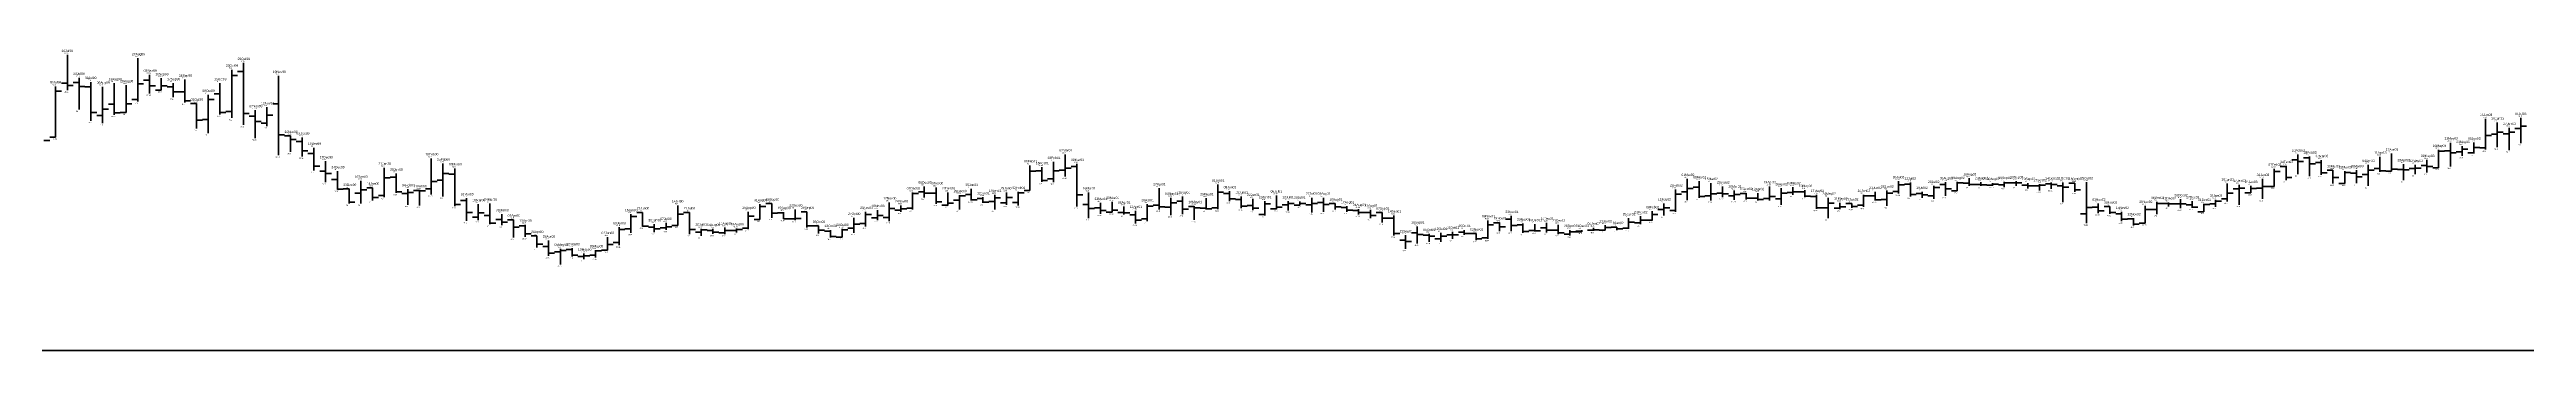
# Model space of a CAD drawing. Header units: inches. Extents: x 0 to 30000, y -20 to 2443.
# Drawn here: x 20239.5 to 20450.5, y 0 to 25.6 of the extents above; entities that cross this region are included whole.
import ezdxf

# ---------------------------------------------------------------- set-up
doc = ezdxf.new("R2010")
doc.units = ezdxf.units.IN
doc.header["$MEASUREMENT"] = 0
for name, color, linetype in [('axis', 7, 'Continuous'), ('DATE', 7, 'Continuous'), ('Graph', 7, 'Continuous'), ('Rate', 7, 'Continuous')]:
    doc.layers.add(name, color=color, linetype=linetype)
doc.styles.get("Standard").update_dxf_attribs({"font": 'arial.ttf'})

msp = doc.modelspace()

# ---------------------------------------------------------------- linework, layer by layer
at = {"layer": 'axis', "color": 7, "lineweight": 35}
msp.add_line((0, 0), (30000, 0), dxfattribs=at)
at = {"layer": 'Graph', "color": 1, "lineweight": 35}
for p, q in [((20241, 25.15), (20241, 22.152)), ((20248, 23.465), (20248, 21.865)), ((20256, 23.75), (20255.5, 23.75)), ((20256, 24.47), (20256, 19.2)), ((20259, 23.367), (20259, 16.61)), ((20241, 22.75), (20240.5, 22.75)), ((20241, 22.555), (20241.5, 22.555)), ((20242, 22.8), (20241.5, 22.8)), ((20242, 23.2), (20242, 20.5)), ((20242, 22.468), (20242.5, 22.468)), ((20243, 22.438), (20242.5, 22.438)), ((20243, 22.85), (20243, 19.555)), ((20245, 22.75), (20245, 20.062)), ((20248, 23), (20247.5, 23)), ((20248, 22.515), (20248.5, 22.515)), ((20250, 22.45), (20249.5, 22.45)), ((20250, 22.75), (20250, 21.55)), ((20250, 22.023), (20250.5, 22.023)), ((20251, 22.025), (20250.5, 22.025)), ((20251, 23.05), (20251, 21.1)), ((20251, 21.24), (20251.5, 21.24)), ((20254, 21.84), (20253.5, 21.84)), ((20254, 22.75), (20254, 20.07)), ((20243, 20.262), (20243.5, 20.262)), ((20245, 20.95), (20244.5, 20.95)), ((20245, 20.225), (20245.5, 20.225)), ((20252, 21.008), (20251.5, 21.008)), ((20252, 21.008), (20252, 18.9)), ((20252, 19.595), (20252.5, 19.595)), ((20254, 20.25), (20254.5, 20.25)), ((20256, 20.177), (20256.5, 20.177)), ((20257, 19.95), (20256.5, 19.95)), ((20257, 20.448), (20257, 18.062)), ((20257, 19.495), (20257.5, 19.495)), ((20259, 20.988), (20258.5, 20.988)), ((20239, 17.86), (20239.5, 17.86)), ((20259, 18.36), (20259.5, 18.36)), ((20260, 18.258), (20259.5, 18.258)), ((20260, 18.258), (20260, 16.9)), ((20260, 17.955), (20260.5, 17.955)), ((20261, 17.795), (20260.5, 17.795)), ((20261, 18.125), (20261, 16.505)), ((20261, 16.992), (20261.5, 16.992)), ((20262, 17.25), (20262, 15.325)), ((20444, 17.003), (20443.5, 17.003)), ((20444, 17.685), (20444, 15.65)), ((20262, 16.75), (20261.5, 16.75)), ((20262, 15.688), (20262.5, 15.688)), ((20263, 15.25), (20262.5, 15.25)), ((20263, 16.1), (20263, 14.325)), ((20263, 15.062), (20263.5, 15.062)), ((20264, 15.25), (20264, 13.69)), ((20269, 15.05), (20269, 13.412)), ((20274, 15), (20273.5, 15)), ((20274, 15.498), (20274, 12.287)), ((20324, 15.29), (20323.5, 15.29)), ((20324, 15.595), (20324, 14.35)), ((20327, 15.65), (20326.5, 15.65)), ((20327, 15.87), (20327, 12.255)), ((20430, 15.645), (20429.5, 15.645)), ((20430, 15.7), (20430, 14.5)), ((20431, 16.235), (20430.5, 16.235)), ((20431, 16.675), (20431, 15)), ((20431, 16.08), (20431.5, 16.08)), ((20432, 16.395), (20431.5, 16.395)), ((20432, 16.5), (20432, 14.82)), ((20432, 15.87), (20432.5, 15.87)), ((20433, 16), (20432.5, 16)), ((20433, 16.2), (20433, 14.95)), ((20433, 15.115), (20433.5, 15.115)), ((20434, 15.335), (20433.5, 15.335)), ((20434, 15.335), (20434, 14.207)), ((20436, 15.1), (20435.5, 15.1)), ((20436, 15.345), (20436, 14.25)), ((20436, 14.777), (20436.5, 14.777)), ((20438, 15.5), (20437.5, 15.5)), ((20438, 16.488), (20438, 15.2)), ((20438, 15.277), (20438.5, 15.277)), ((20440, 15.4), (20439.5, 15.4)), ((20440, 15.85), (20440, 14.5)), ((20440, 15.365), (20440.5, 15.365)), ((20442, 15.75), (20441.5, 15.75)), ((20442, 16.212), (20442, 15.15)), ((20442, 15.658), (20442.5, 15.658)), ((20444, 16.812), (20444.5, 16.812)), ((20264, 14.55), (20263.5, 14.55)), ((20264, 13.727), (20264.5, 13.727)), ((20265, 13.75), (20264.5, 13.75)), ((20265, 13.75), (20265, 12.5)), ((20267, 13.85), (20266.5, 13.85)), ((20267, 13.85), (20267, 12.75)), ((20267, 13.015), (20267.5, 13.015)), ((20269, 14.75), (20268.5, 14.75)), ((20269, 13.505), (20269.5, 13.505)), ((20271, 13.6), (20270.5, 13.6)), ((20271, 13.623), (20271, 12.35)), ((20271, 13.588), (20271.5, 13.588)), ((20275, 12.75), (20274.5, 12.75)), ((20275, 12.95), (20275, 11.025)), ((20314, 13.5), (20313.5, 13.5)), ((20314, 13.95), (20314, 13.005)), ((20314, 13.383), (20314.5, 13.383)), ((20315, 13.4), (20314.5, 13.4)), ((20315, 13.875), (20315, 12.488)), ((20318, 13.275), (20317.5, 13.275)), ((20318, 13.75), (20318, 12.758)), ((20318, 12.818), (20318.5, 12.818)), ((20319, 12.945), (20318.5, 12.945)), ((20319, 13.035), (20319, 12.55)), ((20324, 14.477), (20324.5, 14.477)), ((20327, 13.248), (20327.5, 13.248)), ((20328, 13.45), (20328, 11.268)), ((20334, 13.8), (20334, 12.002)), ((20336, 12.7), (20335.5, 12.7)), ((20336, 13.1), (20336, 11.6)), ((20338, 12.95), (20338, 12)), ((20340, 13.35), (20339.5, 13.35)), ((20340, 13.55), (20340, 12.7)), ((20340, 12.908), (20340.5, 12.908)), ((20341, 12.85), (20340.5, 12.85)), ((20341, 13.1), (20341, 12.102)), ((20342, 12.9), (20342, 11.95)), ((20348, 13), (20348, 11.8)), ((20380, 13.902), (20379.5, 13.902)), ((20380, 14.4), (20380, 13)), ((20380, 13.1), (20380.5, 13.1)), ((20382, 13.4), (20381.5, 13.4)), ((20382, 13.95), (20382, 13.055)), ((20382, 13.342), (20382.5, 13.342)), ((20384, 13.35), (20383.5, 13.35)), ((20384, 13.4), (20384, 12.855)), ((20384, 12.955), (20384.5, 12.955)), ((20385, 12.97), (20384.5, 12.97)), ((20385, 13.39), (20385, 12.75)), ((20385, 12.86), (20385.5, 12.86)), ((20389, 13.502), (20388.5, 13.502)), ((20389, 13.65), (20389, 13.05)), ((20389, 13.145), (20389.5, 13.145)), ((20390, 13.102), (20389.5, 13.102)), ((20390, 13.242), (20390, 12.055)), ((20395, 13.15), (20394.5, 13.15)), ((20395, 13.5), (20395, 12.762)), ((20395, 12.822), (20395.5, 12.822)), ((20398, 14.155), (20397.5, 14.155)), ((20398, 14.287), (20398, 13.1)), ((20398, 13.273), (20398.5, 13.273)), ((20399, 13.35), (20398.5, 13.35)), ((20399, 13.5), (20399, 13)), ((20399, 13.242), (20399.5, 13.242)), ((20401, 14.125), (20400.5, 14.125)), ((20401, 14.32), (20401, 13.15)), ((20401, 13.748), (20401.5, 13.748)), ((20403, 14.25), (20402.5, 14.25)), ((20403, 14.65), (20403, 14)), ((20403, 14.135), (20403.5, 14.135)), ((20404, 14.125), (20403.5, 14.125)), ((20404, 14.325), (20404, 14)), ((20404, 14.11), (20404.5, 14.11)), ((20408, 14.068), (20407.5, 14.068)), ((20408, 14.25), (20408, 13.775)), ((20408, 13.998), (20408.5, 13.998)), ((20410, 14.17), (20409.5, 14.17)), ((20410, 14.295), (20410, 13.752)), ((20410, 14.12), (20410.5, 14.12)), ((20411, 14), (20410.5, 14)), ((20411, 14.3), (20411, 12.625)), ((20411, 13.902), (20411.5, 13.902)), ((20412, 14.245), (20411.5, 14.245)), ((20412, 14.245), (20412, 13.512)), ((20412, 13.68), (20412.5, 13.68)), ((20422, 12.697), (20422, 12.15)), ((20430, 14.732), (20430.5, 14.732)), ((20434, 14.732), (20434.5, 14.732)), ((20265, 12.633), (20265.5, 12.633)), ((20274, 12.418), (20274.5, 12.418)), ((20275, 11.748), (20275.5, 11.748)), ((20277, 11.5), (20276.5, 11.5)), ((20277, 12.5), (20277, 10.75)), ((20277, 10.822), (20277.5, 10.822)), ((20278, 11.15), (20277.5, 11.15)), ((20278, 11.6), (20278, 10.65)), ((20278, 10.905), (20278.5, 10.905)), ((20279, 11.125), (20278.5, 11.125)), ((20279, 11.125), (20279, 9.625)), ((20280, 10.6), (20279.5, 10.6)), ((20280, 10.7), (20280, 9.662)), ((20290, 11.735), (20289.5, 11.735)), ((20290, 11.75), (20290, 10.55)), ((20290, 10.585), (20290.5, 10.585)), ((20291, 10.742), (20291, 10.075)), ((20294, 11.75), (20293.5, 11.75)), ((20294, 11.75), (20294, 9.902)), ((20301, 12.5), (20300.5, 12.5)), ((20301, 12.5), (20301, 11.3)), ((20301, 11.695), (20301.5, 11.695)), ((20302, 11.7), (20301.5, 11.7)), ((20302, 11.775), (20302, 11.19)), ((20302, 11.207), (20302.5, 11.207)), ((20304, 11.8), (20303.5, 11.8)), ((20304, 11.8), (20304, 10.455)), ((20304, 10.607), (20304.5, 10.607)), ((20305, 10.6), (20304.5, 10.6)), ((20305, 10.6), (20305, 9.95)), ((20315, 12.652), (20315.5, 12.652)), ((20319, 12.613), (20319.5, 12.613)), ((20328, 12.428), (20327.5, 12.428)), ((20328, 12.075), (20328.5, 12.075)), ((20329, 12.15), (20328.5, 12.15)), ((20329, 12.55), (20329, 11.633)), ((20329, 11.908), (20329.5, 11.908)), ((20331, 11.75), (20330.5, 11.75)), ((20331, 12.245), (20331, 11.578)), ((20331, 11.715), (20331.5, 11.715)), ((20332, 11.55), (20331.5, 11.55)), ((20332, 11.887), (20332, 10.805)), ((20332, 11.102), (20332.5, 11.102)), ((20334, 12.373), (20333.5, 12.373)), ((20334, 12.235), (20334.5, 12.235)), ((20336, 12.023), (20336.5, 12.023)), ((20337, 12.25), (20336.5, 12.25)), ((20337, 12.285), (20337, 11.107)), ((20337, 12.152), (20337.5, 12.152)), ((20338, 12.1), (20337.5, 12.1)), ((20338, 12.065), (20338.5, 12.065)), ((20341, 12.27), (20341.5, 12.27)), ((20342, 12.345), (20341.5, 12.345)), ((20342, 12.107), (20342.5, 12.107)), ((20348, 12.6), (20347.5, 12.6)), ((20348, 12.412), (20348.5, 12.412)), ((20349, 12.5), (20348.5, 12.5)), ((20349, 12.5), (20349, 12.01)), ((20349, 12.22), (20349.5, 12.22)), ((20350, 12.175), (20349.5, 12.175)), ((20350, 12.275), (20350, 11.8)), ((20350, 11.93), (20350.5, 11.93)), ((20351, 11.9), (20350.5, 11.9)), ((20351, 12.035), (20351, 11.56)), ((20351, 11.745), (20351.5, 11.745)), ((20352, 11.75), (20351.5, 11.75)), ((20352, 11.975), (20352, 11.25)), ((20352, 11.488), (20352.5, 11.488)), ((20353, 11.735), (20352.5, 11.735)), ((20353, 11.735), (20353, 10.902)), ((20353, 11.258), (20353.5, 11.258)), ((20354, 11.25), (20353.5, 11.25)), ((20354, 11.49), (20354, 9.78)), ((20363, 10.85), (20362.5, 10.85)), ((20363, 10.9), (20363, 10.15)), ((20364, 11.16), (20363.5, 11.16)), ((20364, 11.45), (20364, 10.15)), ((20364, 10.625), (20364.5, 10.625)), ((20365, 10.7), (20364.5, 10.7)), ((20365, 10.8), (20365, 10)), ((20366, 10.75), (20366, 10.115)), ((20367, 10.867), (20367, 10.05)), ((20368, 10.7), (20368, 9.9)), ((20390, 12.14), (20390.5, 12.14)), ((20393, 12.498), (20392.5, 12.498)), ((20393, 12.5), (20393, 12.14)), ((20393, 12.248), (20393.5, 12.248)), ((20414, 12.2), (20413.5, 12.2)), ((20414, 12.5), (20414, 11.68)), ((20414, 11.89), (20414.5, 11.89)), ((20415, 12.25), (20414.5, 12.25)), ((20415, 12.25), (20415, 11.627)), ((20415, 11.755), (20415.5, 11.755)), ((20416, 11.627), (20415.5, 11.627)), ((20416, 11.8), (20416, 11.005)), ((20416, 11.175), (20416.5, 11.175)), ((20417, 11.195), (20416.5, 11.195)), ((20417, 11.25), (20417, 10.625)), ((20417, 10.752), (20417.5, 10.752)), ((20420, 12.505), (20419.5, 12.505)), ((20420, 12.6), (20420, 12.25)), ((20420, 12.482), (20420.5, 12.482)), ((20422, 12.4), (20421.5, 12.4)), ((20422, 12.182), (20422.5, 12.182)), ((20279, 10.498), (20279.5, 10.498)), ((20280, 9.915), (20280.5, 9.915)), ((20281, 9.752), (20280.5, 9.752)), ((20281, 9.752), (20281, 8.775)), ((20281, 9.037), (20281.5, 9.037)), ((20282, 8.835), (20281.5, 8.835)), ((20282, 9.35), (20282, 8.04)), ((20284, 8.6), (20283.5, 8.6)), ((20284, 8.7), (20284, 8.002)), ((20291, 10.502), (20290.5, 10.502)), ((20291, 10.348), (20291.5, 10.348)), ((20294, 10.287), (20294.5, 10.287)), ((20296, 10.203), (20295.5, 10.203)), ((20296, 10.348), (20296, 9.912)), ((20296, 10.068), (20296.5, 10.068)), ((20305, 10.248), (20305.5, 10.248)), ((20306, 10.152), (20305.5, 10.152)), ((20306, 10.25), (20306, 9.6)), ((20306, 9.705), (20306.5, 9.705)), ((20354, 9.943), (20354.5, 9.943)), ((20355, 9.4), (20354.5, 9.4)), ((20355, 9.8), (20355, 8.65)), ((20355, 9.285), (20355.5, 9.285)), ((20356, 9.998), (20355.5, 9.998)), ((20356, 10.55), (20356, 9.102)), ((20356, 9.88), (20356.5, 9.88)), ((20357, 9.8), (20356.5, 9.8)), ((20357, 9.925), (20357, 9.255)), ((20357, 9.715), (20357.5, 9.715)), ((20360, 10.08), (20359.5, 10.08)), ((20360, 10.25), (20360, 9.85)), ((20360, 9.967), (20360.5, 9.967)), ((20361, 9.95), (20360.5, 9.95)), ((20361, 9.95), (20361, 9.4)), ((20361, 9.492), (20361.5, 9.492)), ((20363, 10.508), (20363.5, 10.508)), ((20365, 10.125), (20365.5, 10.125)), ((20366, 10.2), (20365.5, 10.2)), ((20366, 10.168), (20366.5, 10.168)), ((20367, 10.447), (20366.5, 10.447)), ((20367, 10.23), (20367.5, 10.23)), ((20368, 10.25), (20367.5, 10.25)), ((20368, 10.002), (20368.5, 10.002)), ((20370, 10.15), (20369.5, 10.15)), ((20370, 10.085), (20369.5, 10.085)), ((20370, 10.25), (20370, 10.1)), ((20373, 10.5), (20372.5, 10.5)), ((20373, 10.5), (20373, 10.25)), ((20373, 10.348), (20373.5, 10.348)), ((20282, 8.28), (20282.5, 8.28)), ((20284, 8.123), (20284.5, 8.123))]:
    msp.add_line(p, q, dxfattribs=at)
at = {"layer": 'Graph', "color": 3, "lineweight": 35}
for p, q in [((20247, 24.875), (20247, 21.2)), ((20255, 23.9), (20255, 19.8)), ((20255, 23.398), (20255.5, 23.398)), ((20240, 22.475), (20240, 18.155)), ((20240, 22.065), (20240.5, 22.065)), ((20244, 22.45), (20244, 19.35)), ((20246, 22.575), (20246, 20.25)), ((20247, 21.35), (20246.5, 21.35)), ((20247, 22.695), (20247.5, 22.695)), ((20249, 22.15), (20248.5, 22.15)), ((20249, 23.172), (20249, 22.15)), ((20249, 22.515), (20249.5, 22.515)), ((20253, 21.75), (20253, 18.5)), ((20253, 21.363), (20253.5, 21.363)), ((20244, 20.003), (20243.5, 20.003)), ((20244, 20.535), (20244.5, 20.535)), ((20246, 20.262), (20245.5, 20.262)), ((20246, 20.98), (20246.5, 20.98)), ((20253, 19.65), (20252.5, 19.65)), ((20255, 20.34), (20254.5, 20.34)), ((20258, 19.35), (20257.5, 19.35)), ((20258, 20.7), (20258, 19.1)), ((20258, 20.032), (20258.5, 20.032)), ((20447, 19.71), (20447, 17.1)), ((20448, 19.4), (20448, 17.29)), ((20450, 19.797), (20450, 17.65)), ((20450, 19.078), (20450.5, 19.078)), ((20240, 18.163), (20239.5, 18.163)), ((20443, 17.075), (20443, 15.55)), ((20443, 16.973), (20443.5, 16.973)), ((20445, 16.902), (20444.5, 16.902)), ((20445, 17.4), (20445, 16.552)), ((20445, 17.13), (20445.5, 17.13)), ((20446, 17.69), (20446, 16.75)), ((20446, 17.27), (20446.5, 17.27)), ((20447, 17.25), (20446.5, 17.25)), ((20447, 18.31), (20447.5, 18.31)), ((20448, 18.4), (20447.5, 18.4)), ((20448, 18.59), (20448.5, 18.59)), ((20449, 18.45), (20448.5, 18.45)), ((20449, 18.95), (20449, 17.05)), ((20449, 18.57), (20449.5, 18.57)), ((20450, 18.895), (20449.5, 18.895)), ((20268, 15.55), (20268, 13.05)), ((20272, 16.35), (20272, 13.262)), ((20273, 15.91), (20273, 13.1)), ((20273, 15.047), (20273.5, 15.047)), ((20323, 15.75), (20323, 13.6)), ((20323, 15.258), (20323.5, 15.258)), ((20325, 16.05), (20325, 14.31)), ((20325, 15.28), (20325.5, 15.28)), ((20326, 15.345), (20325.5, 15.345)), ((20326, 16.685), (20326, 14.805)), ((20326, 15.523), (20326.5, 15.523)), ((20429, 15.47), (20429, 13.95)), ((20429, 15.235), (20429.5, 15.235)), ((20435, 15.25), (20435, 14.207)), ((20435, 15.145), (20435.5, 15.145)), ((20437, 14.975), (20436.5, 14.975)), ((20437, 15.8), (20437, 14)), ((20437, 15.355), (20437.5, 15.355)), ((20439, 15.25), (20438.5, 15.25)), ((20439, 16.75), (20439, 15.25)), ((20439, 15.443), (20439.5, 15.443)), ((20441, 15.49), (20440.5, 15.49)), ((20441, 15.8), (20441, 15)), ((20441, 15.518), (20441.5, 15.518)), ((20443, 15.55), (20442.5, 15.55)), ((20446, 16.81), (20445.5, 16.81)), ((20266, 13.4), (20265.5, 13.4)), ((20266, 14.443), (20266, 12.5)), ((20266, 13.675), (20266.5, 13.675)), ((20268, 13.2), (20267.5, 13.2)), ((20268, 14.705), (20268.5, 14.705)), ((20270, 13.35), (20269.5, 13.35)), ((20270, 13.727), (20270, 12.4)), ((20270, 13.43), (20270.5, 13.43)), ((20272, 13.75), (20271.5, 13.75)), ((20272, 14.375), (20272.5, 14.375)), ((20273, 14.5), (20272.5, 14.5)), ((20313, 13.45), (20313, 12)), ((20313, 13.363), (20313.5, 13.363)), ((20316, 13.45), (20316, 12.35)), ((20317, 12.787), (20316.5, 12.787)), ((20317, 13.22), (20317, 12)), ((20317, 13.148), (20317.5, 13.148)), ((20320, 12.69), (20319.5, 12.69)), ((20320, 13.248), (20320, 12)), ((20320, 12.988), (20320.5, 12.988)), ((20321, 13.45), (20321, 12.4)), ((20321, 13.023), (20321.5, 13.023)), ((20322, 13.5), (20322, 12.33)), ((20322, 13.408), (20322.5, 13.408)), ((20323, 13.6), (20322.5, 13.6)), ((20325, 14.6), (20324.5, 14.6)), ((20335, 12.995), (20335, 11.515)), ((20339, 14.123), (20339, 12.015)), ((20339, 13.47), (20339.5, 13.47)), ((20343, 12.7), (20343, 11.5)), ((20344, 13.19), (20344, 12.037)), ((20345, 12.693), (20345, 11.905)), ((20346, 12.675), (20346, 12.355)), ((20347, 13), (20347, 11.755)), ((20378, 13.7), (20378, 11.8)), ((20378, 13.312), (20378.5, 13.312)), ((20379, 13.5), (20378.5, 13.5)), ((20379, 14.6), (20379, 12.8)), ((20379, 13.793), (20379.5, 13.793)), ((20381, 13.15), (20380.5, 13.15)), ((20381, 14.25), (20381, 12.752)), ((20381, 13.338), (20381.5, 13.338)), ((20383, 13.162), (20382.5, 13.162)), ((20383, 13.6), (20383, 12.81)), ((20383, 13.268), (20383.5, 13.268)), ((20386, 12.925), (20385.5, 12.925)), ((20386, 13.965), (20386, 12.775)), ((20386, 13.113), (20386.5, 13.113)), ((20387, 12.9), (20386.5, 12.9)), ((20387, 13.8), (20387, 12.4)), ((20387, 13.4), (20387.5, 13.4)), ((20388, 13.45), (20387.5, 13.45)), ((20388, 13.895), (20388, 13.25)), ((20388, 13.495), (20388.5, 13.495)), ((20391, 13), (20391, 11.25)), ((20394, 13.25), (20394, 12.225)), ((20394, 13.162), (20394.5, 13.162)), ((20396, 12.85), (20395.5, 12.85)), ((20396, 13.6), (20396, 12.3)), ((20396, 13.385), (20396.5, 13.385)), ((20397, 13.537), (20396.5, 13.537)), ((20397, 14.395), (20397, 13.36)), ((20397, 14.11), (20397.5, 14.11)), ((20400, 13.15), (20399.5, 13.15)), ((20400, 14), (20400, 12.9)), ((20400, 13.875), (20400.5, 13.875)), ((20402, 13.575), (20401.5, 13.575)), ((20402, 14.35), (20402, 13.575)), ((20402, 14.262), (20402.5, 14.262)), ((20405, 14.055), (20404.5, 14.055)), ((20405, 14.25), (20405, 14.018)), ((20405, 14.145), (20405.5, 14.145)), ((20406, 14.1), (20405.5, 14.1)), ((20406, 14.35), (20406, 13.9)), ((20406, 14.255), (20406.5, 14.255)), ((20407, 14.255), (20406.5, 14.255)), ((20407, 14.4), (20407, 14)), ((20407, 14.265), (20407.5, 14.265)), ((20409, 14), (20408.5, 14)), ((20409, 14.148), (20409, 13.623)), ((20409, 14.072), (20409.5, 14.072)), ((20413, 14.31), (20413, 10.828)), ((20421, 12.873), (20421, 12.11)), ((20424, 12.825), (20424, 12.225)), ((20424, 12.695), (20424.5, 12.695)), ((20425, 12.9), (20424.5, 12.9)), ((20425, 14.2), (20425, 12.675)), ((20425, 13.39), (20425.5, 13.39)), ((20426, 13.745), (20425.5, 13.745)), ((20426, 14.1), (20426, 12.405)), ((20426, 13.805), (20426.5, 13.805)), ((20427, 13.405), (20426.5, 13.405)), ((20427, 14), (20427, 13.405)), ((20427, 13.795), (20427.5, 13.795)), ((20428, 13.8), (20427.5, 13.8)), ((20428, 14.595), (20428, 12.9)), ((20428, 13.955), (20428.5, 13.955)), ((20429, 13.95), (20428.5, 13.95)), ((20435, 14.207), (20434.5, 14.207)), ((20276, 11.35), (20275.5, 11.35)), ((20276, 12.45), (20276, 11.1)), ((20276, 11.703), (20276.5, 11.703)), ((20289, 11.6), (20289, 9.998)), ((20289, 11.4), (20289.5, 11.4)), ((20292, 10.848), (20292, 10.255)), ((20293, 10.625), (20292.5, 10.625)), ((20293, 12.35), (20293, 10.625)), ((20293, 11.607), (20293.5, 11.607)), ((20299, 11.8), (20299, 10.325)), ((20299, 11.415), (20299.5, 11.415)), ((20300, 11.152), (20299.5, 11.152)), ((20300, 12.45), (20300, 11.15)), ((20300, 12.258), (20300.5, 12.258)), ((20303, 11.2), (20302.5, 11.2)), ((20303, 12), (20303, 11.1)), ((20303, 11.227), (20303.5, 11.227)), ((20308, 11.285), (20308, 10.018)), ((20308, 10.735), (20308.5, 10.735)), ((20309, 10.8), (20308.5, 10.8)), ((20309, 11.8), (20309, 10.55)), ((20309, 11.565), (20309.5, 11.565)), ((20310, 11.3), (20309.5, 11.3)), ((20310, 11.95), (20310, 11.1)), ((20310, 11.5), (20310.5, 11.5)), ((20311, 11.303), (20310.5, 11.303)), ((20311, 12.6), (20311, 11.012)), ((20311, 12.072), (20311.5, 12.072)), ((20312, 11.95), (20311.5, 11.95)), ((20312, 12.345), (20312, 11.8)), ((20312, 12.045), (20312.5, 12.045)), ((20313, 12.1), (20312.5, 12.1)), ((20316, 12.375), (20315.5, 12.375)), ((20316, 12.545), (20316.5, 12.545)), ((20321, 12.553), (20320.5, 12.553)), ((20322, 12.6), (20321.5, 12.6)), ((20330, 11.758), (20329.5, 11.758)), ((20330, 12.64), (20330, 11.758)), ((20330, 11.928), (20330.5, 11.928)), ((20333, 11.197), (20332.5, 11.197)), ((20333, 12.45), (20333, 11)), ((20333, 12.268), (20333.5, 12.268)), ((20335, 12.2), (20334.5, 12.2)), ((20335, 12.57), (20335.5, 12.57)), ((20339, 12.15), (20338.5, 12.15)), ((20343, 11.557), (20342.5, 11.557)), ((20343, 12.49), (20343.5, 12.49)), ((20344, 12.05), (20343.5, 12.05)), ((20344, 12.203), (20344.5, 12.203)), ((20345, 12.4), (20344.5, 12.4)), ((20345, 12.515), (20345.5, 12.515)), ((20346, 12.355), (20345.5, 12.355)), ((20346, 12.515), (20346.5, 12.515)), ((20347, 12.405), (20346.5, 12.405)), ((20347, 12.495), (20347.5, 12.495)), ((20362, 11.07), (20362, 9.492)), ((20362, 10.688), (20362.5, 10.688)), ((20372, 10.65), (20372, 10.25)), ((20374, 11.25), (20374, 10.338)), ((20374, 10.925), (20374.5, 10.925)), ((20375, 10.85), (20374.5, 10.85)), ((20375, 11.42), (20375, 10.75)), ((20375, 11.098), (20375.5, 11.098)), ((20376, 11.1), (20375.5, 11.1)), ((20376, 11.85), (20376, 11.05)), ((20376, 11.585), (20376.5, 11.585)), ((20377, 11.995), (20376.5, 11.995)), ((20377, 12.5), (20377, 11.5)), ((20377, 12.135), (20377.5, 12.135)), ((20378, 11.905), (20377.5, 11.905)), ((20391, 12.15), (20390.5, 12.15)), ((20391, 12.527), (20391.5, 12.527)), ((20392, 12.1), (20391.5, 12.1)), ((20392, 12.57), (20392, 12.025)), ((20392, 12.23), (20392.5, 12.23)), ((20394, 12.377), (20393.5, 12.377)), ((20413, 11.627), (20412.5, 11.627)), ((20413, 12.165), (20413.5, 12.165)), ((20418, 10.822), (20417.5, 10.822)), ((20418, 12.3), (20418, 10.822)), ((20418, 11.995), (20418.5, 11.995)), ((20419, 12), (20418.5, 12)), ((20419, 12.65), (20419, 11.6)), ((20419, 12.508), (20419.5, 12.508)), ((20421, 12.467), (20420.5, 12.467)), ((20421, 12.488), (20421.5, 12.488)), ((20423, 11.8), (20422.5, 11.8)), ((20423, 12.475), (20423, 11.8)), ((20423, 12.432), (20423.5, 12.432)), ((20424, 12.488), (20423.5, 12.488)), ((20283, 8.65), (20283, 7.317)), ((20283, 8.515), (20283.5, 8.515)), ((20286, 8.525), (20286, 7.902)), ((20286, 8.473), (20286.5, 8.473)), ((20287, 8.525), (20286.5, 8.525)), ((20287, 9.65), (20287, 8.525)), ((20287, 9.005), (20287.5, 9.005)), ((20288, 9.197), (20287.5, 9.197)), ((20288, 10.488), (20288, 8.953)), ((20288, 10.295), (20288.5, 10.295)), ((20289, 10.35), (20288.5, 10.35)), ((20292, 10.45), (20291.5, 10.45)), ((20292, 10.533), (20292.5, 10.533)), ((20295, 10.062), (20294.5, 10.062)), ((20295, 10.363), (20295, 9.75)), ((20295, 10.273), (20295.5, 10.273)), ((20297, 10), (20296.5, 10)), ((20297, 10.463), (20297, 9.91)), ((20297, 10.22), (20297.5, 10.22)), ((20298, 10.207), (20297.5, 10.207)), ((20298, 10.39), (20298, 10.05)), ((20298, 10.303), (20298.5, 10.303)), ((20299, 10.4), (20298.5, 10.4)), ((20307, 9.65), (20306.5, 9.65)), ((20307, 10.34), (20307, 9.65)), ((20307, 10.277), (20307.5, 10.277)), ((20308, 10.4), (20307.5, 10.4)), ((20358, 9.5), (20357.5, 9.5)), ((20358, 10), (20358, 9.25)), ((20358, 9.713), (20358.5, 9.713)), ((20359, 9.85), (20358.5, 9.85)), ((20359, 10.1), (20359, 9.5)), ((20359, 9.852), (20359.5, 9.852)), ((20362, 9.572), (20361.5, 9.572)), ((20369, 9.9), (20368.5, 9.9)), ((20369, 10.248), (20369, 9.777)), ((20369, 10.085), (20369.5, 10.085)), ((20371, 10.25), (20370.5, 10.25)), ((20371, 10.447), (20371, 10.175)), ((20371, 10.252), (20371.5, 10.252)), ((20372, 10.25), (20371.5, 10.25)), ((20372, 10.477), (20372.5, 10.477)), ((20374, 10.4), (20373.5, 10.4)), ((20283, 8.4), (20282.5, 8.4)), ((20285, 8), (20284.5, 8)), ((20285, 8.248), (20285, 7.777)), ((20285, 8.043), (20285.5, 8.043)), ((20286, 8.1), (20285.5, 8.1))]:
    msp.add_line(p, q, dxfattribs=at)

# ---------------------------------------------------------------- texts
at = {"layer": 'DATE'}
for s, p in [('16Jul99', (20240.5, 25.4)), ('27Aug99', (20246.5, 25.125)), ('23Jul99', (20241.5, 23.45)), ('30Jul99', (20242.5, 23.1)), ('03Sep99', (20247.5, 23.715)), ('10Sep99', (20248.5, 23.422)), ('24Sep99', (20250.5, 23.3)), ('23Oct99', (20254.5, 24.15)), ('29Oct99', (20255.5, 24.72)), ('19Nov99', (20258.5, 23.617)), ('09Jul99', (20239.5, 22.725)), ('06Aug99', (20243.5, 22.7)), ('13Aug99', (20244.5, 23)), ('20Aug99', (20245.5, 22.825)), ('17Sep99', (20249.5, 23)), ('01Oct99', (20251.5, 21.258)), ('08Oct99', (20252.5, 22)), ('15Oct99', (20253.5, 23)), ('12Nov99', (20257.5, 20.95)), ('07Nov99', (20256.5, 20.698)), ('13Jun03', (20446.5, 19.96)), ('20Jun03', (20447.5, 19.65)), ('27Jun03', (20448.5, 19.2)), ('04Jul03', (20449.5, 20.047)), ('26Nov99', (20259.5, 18.508)), ('03Dec99', (20260.5, 18.375)), ('10Dec99', (20261.5, 17.5)), ('02Mar01', (20325.5, 16.935)), ('21Feb03', (20430.5, 16.925)), ('28Feb03', (20431.5, 16.75)), ('11Apr03', (20437.5, 16.738)), ('17Apr03', (20438.5, 17)), ('16May03', (20442.5, 17.325)), ('23May03', (20443.5, 17.935)), ('30May03', (20444.5, 17.65)), ('06Jun03', (20445.5, 17.94)), ('17Dec99', (20262.5, 16.35)), ('24Dec99', (20263.5, 15.5)), ('07Jan00', (20265.5, 14.693)), ('21Jan00', (20267.5, 15.8)), ('28Jan00', (20268.5, 15.3)), ('18Feb00', (20271.5, 16.6)), ('25Feb00', (20272.5, 16.16)), ('03Mar00', (20273.5, 15.748)), ('09Feb01', (20322.5, 16)), ('16Feb01', (20323.5, 15.845)), ('23Feb01', (20324.5, 16.3)), ('09Mar01', (20326.5, 16.12)), ('01Mar02', (20378.5, 14.85)), ('08Mar02', (20379.5, 14.65)), ('05Jul02', (20396.5, 14.645)), ('02Aug02', (20400.5, 14.57)), ('09Aug02', (20401.5, 14.6)), ('16Aug02', (20402.5, 14.9)), ('23Aug02', (20403.5, 14.575)), ('06Sep02', (20405.5, 14.6)), ('13Sep02', (20406.5, 14.65)), ('31Jan03', (20427.5, 14.845)), ('07Feb03', (20428.5, 15.72)), ('14Feb03', (20429.5, 15.95)), ('07Mar03', (20432.5, 16.45)), ('13Mar03', (20433.5, 15.585)), ('22Mar03', (20434.5, 15.5)), ('28Mar03', (20435.5, 15.595)), ('04Apr03', (20436.5, 16.05)), ('25Apr03', (20439.5, 16.1)), ('02May03', (20440.5, 16.05)), ('09May03', (20441.5, 16.462)), ('30Dec99', (20264.5, 14)), ('14Jan00', (20266.5, 14.1)), ('04Feb00', (20269.5, 13.977)), ('11Feb00', (20270.5, 13.873)), ('10Mar00', (20274.5, 13.2)), ('16Mar00', (20275.5, 12.7)), ('24Mar00', (20276.5, 12.75)), ('14Jul00', (20292.5, 12.6)), ('31Aug00', (20299.5, 12.7)), ('08Sep00', (20300.5, 12.75)), ('17Nov00', (20310.5, 12.85)), ('24Nov00', (20311.5, 12.595)), ('01Dec00', (20312.5, 13.7)), ('08Dec00', (20313.5, 14.2)), ('15Dec00', (20314.5, 14.125)), ('22Dec00', (20315.5, 13.7)), ('29Dec00', (20316.5, 13.47)), ('05Jan01', (20317.5, 14)), ('12Jan01', (20318.5, 13.285)), ('19Jan01', (20319.5, 13.498)), ('25Jan01', (20320.5, 13.7)), ('02Feb01', (20321.5, 13.75)), ('16Mar01', (20327.5, 13.7)), ('23Mar01', (20328.5, 12.8)), ('30Mar01', (20329.5, 12.89)), ('06Apr01', (20330.5, 12.495)), ('20Apr01', (20332.5, 12.7)), ('27Apr01', (20333.5, 14.05)), ('04May01', (20334.5, 13.245)), ('11May01', (20335.5, 13.35)), ('18May01', (20336.5, 12.535)), ('25May01', (20337.5, 13.2)), ('01Jun01', (20338.5, 14.373)), ('08Jun01', (20339.5, 13.8)), ('15Jun01', (20340.5, 13.35)), ('22Jun01', (20341.5, 13.15)), ('29Jun01', (20342.5, 12.95)), ('06Jul01', (20343.5, 13.44)), ('13Jul01', (20344.5, 12.943)), ('20Jul01', (20345.5, 12.925)), ('27Jul01', (20346.5, 13.25)), ('03Aug01', (20347.5, 13.25)), ('10Aug01', (20348.5, 12.75)), ('17Aug01', (20349.5, 12.525)), ('15Feb02', (20376.5, 12.75)), ('22Feb02', (20377.5, 13.95)), ('15Mar02', (20380.5, 14.5)), ('22Mar02', (20381.5, 14.2)), ('28Mar02', (20382.5, 13.85)), ('05Apr02', (20383.5, 13.65)), ('12Apr02', (20384.5, 13.64)), ('19Apr02', (20385.5, 14.215)), ('26Apr02', (20386.5, 14.05)), ('03May02', (20387.5, 14.145)), ('10May02', (20388.5, 13.9)), ('17May02', (20389.5, 13.492)), ('24May02', (20390.5, 13.25)), ('31May02', (20391.5, 12.82)), ('07Jun02', (20392.5, 12.75)), ('14Jun02', (20393.5, 13.5)), ('21Jun02', (20394.5, 13.75)), ('28Jun02', (20395.5, 13.85)), ('12Jul02', (20397.5, 14.537)), ('19Jul02', (20398.5, 13.75)), ('26Jul02', (20399.5, 14.25)), ('30Aug02', (20404.5, 14.5)), ('20Sep02', (20407.5, 14.5)), ('27Sep02', (20408.5, 14.398)), ('04Oct02', (20409.5, 14.545)), ('11Oct02', (20410.5, 14.55)), ('18Oct02', (20411.5, 14.495)), ('25Oct02', (20412.5, 14.56)), ('01Nov02', (20413.5, 12.75)), ('08Nov02', (20414.5, 12.5)), ('29Nov02', (20417.5, 12.55)), ('06Dec02', (20418.5, 12.9)), ('13Dec02', (20419.5, 12.85)), ('20Dec02', (20420.5, 13.123)), ('27Dec02', (20421.5, 12.947)), ('31Dec02', (20422.5, 12.725)), ('03Jan03', (20423.5, 13.075)), ('10Jan03', (20424.5, 14.45)), ('17Jan03', (20425.5, 14.35)), ('24Jan03', (20426.5, 14.25)), ('31Mar00', (20277.5, 11.85)), ('07Apr00', (20278.5, 11.375)), ('13Apr00', (20279.5, 10.95)), ('09Jun00', (20287.5, 10.738)), ('16Jun00', (20288.5, 11.85)), ('23Jun00', (20289.5, 12)), ('30Jun00', (20290.5, 10.992)), ('07Jul00', (20291.5, 11.098)), ('21Jul00', (20293.5, 12)), ('28Jul00', (20294.5, 10.613)), ('04Aug00', (20295.5, 10.598)), ('11Aug00', (20296.5, 10.713)), ('18Aug00', (20297.5, 10.64)), ('25Aug00', (20298.5, 12.05)), ('15Sep00', (20301.5, 12.025)), ('22Sep00', (20302.5, 12.25)), ('29Sep00', (20303.5, 12.05)), ('06Oct00', (20304.5, 10.85)), ('13Oct00', (20305.5, 10.5)), ('20Oct00', (20306.5, 10.59)), ('27Oct00', (20307.5, 11.535)), ('03Nov00', (20308.5, 12.05)), ('10Nov00', (20309.5, 12.2)), ('12Apr01', (20331.5, 12.137)), ('24Aug01', (20350.5, 12.285)), ('31Aug01', (20351.5, 12.225)), ('07Sep01', (20352.5, 11.985)), ('14Sep01', (20353.5, 11.74)), ('28Sep01', (20355.5, 10.8)), ('19Oct01', (20358.5, 10.35)), ('25Oct01', (20359.5, 10.5)), ('09Nov01', (20361.5, 11.32)), ('15Nov01', (20362.5, 11.15)), ('23Nov01', (20363.5, 11.7)), ('29Nov01', (20364.5, 11.05)), ('07Dec01', (20365.5, 11)), ('14Dec01', (20366.5, 11.117)), ('21Dec01', (20367.5, 10.95)), ('28Dec01', (20368.5, 10.498)), ('31Dec01', (20369.5, 10.5)), ('04Jan02', (20370.5, 10.697)), ('11Jan02', (20371.5, 10.9)), ('18Jan02', (20372.5, 10.75)), ('25Jan02', (20373.5, 11.5)), ('01Feb02', (20374.5, 11.67)), ('08Feb02', (20375.5, 12.1)), ('15Nov02', (20415.5, 12.05)), ('22Nov02', (20416.5, 11.5)), ('20Apr00', (20280.5, 10.002)), ('28Apr00', (20281.5, 9.6)), ('05May00', (20282.5, 8.9)), ('12May00', (20283.5, 8.95)), ('19May00', (20284.5, 8.498)), ('26May00', (20285.5, 8.775)), ('02Jun00', (20286.5, 9.9)), ('21Sep01', (20354.5, 10.05)), ('05Oct01', (20356.5, 10.175)), ('12Oct01', (20357.5, 10.25)), ('02Nov01', (20360.5, 10.2))]:
    msp.add_text(s, height=0.2, dxfattribs=at).set_placement(p)
at = {"layer": 'Rate'}
for s, p in [('100.6', (20240.75, 25.25)), ('92.8', (20241.75, 23.3)), ('99.5', (20246.75, 24.975)), ('93.86', (20247.75, 23.565)), ('92.69', (20248.75, 23.273)), ('92.2', (20250.75, 23.15)), ('95.6', (20254.75, 24)), ('97.88', (20255.75, 24.57)), ('93.47', (20258.75, 23.468)), ('89.9', (20239.75, 22.575)), ('88.61', (20240.75, 21.953)), ('91.4', (20242.75, 22.95)), ('89.8', (20243.75, 22.55)), ('91', (20244.75, 22.85)), ('90.3', (20245.75, 22.675)), ('84.8', (20246.75, 21)), ('87.46', (20247.75, 21.665)), ('88.6', (20248.75, 21.95)), ('86.2', (20249.75, 21.35)), ('91', (20249.75, 22.85)), ('84.03', (20251.75, 21.108)), ('87', (20252.75, 21.85)), ('91', (20253.75, 22.85)), ('82', (20241.75, 20.3)), ('78.22', (20242.75, 19.355)), ('77.4', (20243.75, 19.15)), ('80.25', (20244.75, 19.863)), ('81', (20245.75, 20.05)), ('84.4', (20250.75, 20.9)), ('80.28', (20253.75, 19.87)), ('79.2', (20254.75, 19.6)), ('76.8', (20255.75, 19)), ('81.79', (20256.75, 20.547)), ('82.8', (20257.75, 20.8)), ('76.4', (20257.75, 18.9)), ('78.84', (20446.75, 19.81)), ('77.6', (20447.75, 19.5)), ('75.8', (20448.75, 19.05)), ('79.19', (20449.75, 19.898)), ('72.62', (20239.75, 17.955)), ('75.6', (20251.75, 18.7)), ('74', (20252.75, 18.3)), ('72.25', (20256.75, 17.863)), ('73.03', (20259.75, 18.358)), ('72.5', (20260.75, 18.225)), ('69', (20261.75, 17.35)), ('66.74', (20325.75, 16.785)), ('67', (20438.75, 16.85)), ('68.3', (20442.75, 17.175)), ('70.74', (20443.75, 17.785)), ('69.6', (20444.75, 17.5)), ('70.76', (20445.75, 17.79)), ('68.4', (20446.75, 16.9)), ('69.16', (20447.75, 17.09)), ('68.2', (20448.75, 16.85)), ('70.6', (20449.75, 17.45)), ('66.44', (20258.75, 16.41)), ('67.6', (20259.75, 16.7)), ('66.02', (20260.75, 16.305)), ('61.3', (20261.75, 15.125)), ('64.4', (20262.75, 16.2)), ('61', (20263.75, 15.35)), ('62.2', (20267.75, 15.65)), ('60.2', (20268.75, 15.15)), ('65.4', (20271.75, 16.45)), ('63.64', (20272.75, 16.01)), ('61.99', (20273.75, 15.598)), ('63', (20322.75, 15.85)), ('62.38', (20323.75, 15.695)), ('64.2', (20324.75, 16.15)), ('63.48', (20326.75, 15.97)), ('58.4', (20378.75, 14.7)), ('58.6', (20402.75, 14.75)), ('58.38', (20427.75, 14.695)), ('61.88', (20428.75, 15.57)), ('62.8', (20429.75, 15.8)), ('66.7', (20430.75, 16.775)), ('60', (20430.75, 14.8)), ('66', (20431.75, 16.6)), ('59.8', (20432.75, 14.75)), ('64.8', (20432.75, 16.3)), ('61.34', (20433.75, 15.435)), ('61', (20434.75, 15.35)), ('61.38', (20435.75, 15.445)), ('63.2', (20436.75, 15.9)), ('65.95', (20437.75, 16.587)), ('60.8', (20437.75, 15)), ('61', (20438.75, 15.05)), ('63.4', (20439.75, 15.95)), ('63.2', (20440.75, 15.9)), ('60', (20440.75, 14.8)), ('64.85', (20441.75, 16.312)), ('60.6', (20441.75, 14.95)), ('62.2', (20442.75, 15.35)), ('62.6', (20443.75, 15.45)), ('66.21', (20444.75, 16.352)), ('67', (20445.75, 16.55)), ('57.3', (20262.75, 14.125)), ('54.76', (20263.75, 13.49)), ('55', (20264.75, 13.85)), ('57.77', (20265.75, 14.543)), ('55.4', (20266.75, 13.95)), ('52.2', (20267.75, 12.85)), ('53.65', (20268.75, 13.213)), ('54.91', (20269.75, 13.828)), ('54.49', (20270.75, 13.723)), ('53.05', (20271.75, 13.062)), ('52.4', (20272.75, 12.9)), ('51.8', (20274.75, 13.05)), ('50', (20276.75, 12.6)), ('50', (20300.75, 12.6)), ('50.4', (20310.75, 12.7)), ('53.8', (20312.75, 13.55)), ('55.8', (20313.75, 14.05)), ('52.02', (20313.75, 12.805)), ('55.5', (20314.75, 13.975)), ('53.8', (20315.75, 13.55)), ('52.88', (20316.75, 13.32)), ('55', (20317.75, 13.85)), ('52.14', (20318.75, 13.135)), ('52.99', (20319.75, 13.348)), ('53.8', (20320.75, 13.55)), ('54', (20321.75, 13.6)), ('54.4', (20322.75, 13.4)), ('57.4', (20323.75, 14.15)), ('57.24', (20324.75, 14.11)), ('59.22', (20325.75, 14.605)), ('53.8', (20327.75, 13.55)), ('50.2', (20328.75, 12.65)), ('50.56', (20329.75, 12.74)), ('55.2', (20333.75, 13.9)), ('51.98', (20334.75, 13.095)), ('52.4', (20335.75, 13.2)), ('51.8', (20337.75, 13.05)), ('56.49', (20338.75, 14.223)), ('54.2', (20339.75, 13.65)), ('52.4', (20340.75, 13.2)), ('51.6', (20341.75, 13)), ('50.8', (20342.75, 12.8)), ('52.76', (20343.75, 13.29)), ('50.77', (20344.75, 12.793)), ('50.7', (20345.75, 12.775)), ('52', (20346.75, 13.1)), ('52', (20347.75, 13.1)), ('50', (20348.75, 12.6)), ('50', (20376.75, 12.6)), ('54.8', (20377.75, 13.8)), ('51.2', (20378.75, 12.6)), ('57.6', (20379.75, 14.5)), ('52', (20379.75, 12.8)), ('57', (20380.75, 14.35)), ('55.8', (20381.75, 14.05)), ('52.22', (20381.75, 12.855)), ('54.4', (20382.75, 13.7)), ('51.24', (20382.75, 12.61)), ('53.6', (20383.75, 13.5)), ('51.42', (20383.75, 12.655)), ('53.56', (20384.75, 13.49)), ('55.86', (20385.75, 14.065)), ('51.1', (20385.75, 12.575)), ('55.2', (20386.75, 13.9)), ('55.58', (20387.75, 13.995)), ('53', (20387.75, 13.05)), ('54.6', (20388.75, 13.75)), ('52.2', (20388.75, 12.85)), ('52.97', (20389.75, 13.342)), ('52', (20390.75, 13.1)), ('50.28', (20391.75, 12.67)), ('50', (20392.75, 12.6)), ('53', (20393.75, 13.35)), ('54', (20394.75, 13.6)), ('51.05', (20394.75, 12.562)), ('54.4', (20395.75, 13.7)), ('57.58', (20396.75, 14.495)), ('53.44', (20396.75, 13.16)), ('57.15', (20397.75, 14.387)), ('52.4', (20397.75, 12.9)), ('54', (20398.75, 13.6)), ('52', (20398.75, 12.8)), ('56', (20399.75, 14.1)), ('51.6', (20399.75, 12.7)), ('57.28', (20400.75, 14.42)), ('52.6', (20400.75, 12.95)), ('57.4', (20401.75, 14.45)), ('54.3', (20401.75, 13.375)), ('56', (20402.75, 13.8)), ('57.3', (20403.75, 14.425)), ('56', (20403.75, 13.8)), ('57', (20404.75, 14.35)), ('56.07', (20404.75, 13.818)), ('57.4', (20405.75, 14.45)), ('55.6', (20405.75, 13.7)), ('57.6', (20406.75, 14.5)), ('56', (20406.75, 13.8)), ('57', (20407.75, 14.35)), ('55.1', (20407.75, 13.575)), ('56.59', (20408.75, 14.248)), ('54.49', (20408.75, 13.422)), ('57.18', (20409.75, 14.395)), ('55.01', (20409.75, 13.553)), ('57.2', (20410.75, 14.4)), ('56.98', (20411.75, 14.345)), ('54.05', (20411.75, 13.312)), ('57.24', (20412.75, 14.41)), ('50', (20413.75, 12.6)), ('50.6', (20418.75, 12.75)), ('50.4', (20419.75, 12.7)), ('51.49', (20420.75, 12.973)), ('50.79', (20421.75, 12.797)), ('49.9', (20422.75, 12.575)), ('51.3', (20423.75, 12.925)), ('56.8', (20424.75, 14.3)), ('56.4', (20425.75, 14.2)), ('56', (20426.75, 14.1)), ('53.62', (20426.75, 13.205)), ('51.6', (20427.75, 12.7)), ('55.8', (20428.75, 13.75)), ('58', (20429.75, 14.3)), ('59.28', (20431.75, 14.62)), ('56.83', (20433.75, 14.008)), ('56.83', (20434.75, 14.008)), ('57', (20435.75, 14.05)), ('56', (20436.75, 13.8)), ('58', (20439.75, 14.3)), ('50', (20264.75, 12.3)), ('50', (20265.75, 12.3)), ('51', (20266.75, 12.55)), ('49.6', (20269.75, 12.2)), ('49.4', (20270.75, 12.15)), ('49.15', (20273.75, 12.088)), ('44.1', (20274.75, 10.825)), ('49.8', (20275.75, 12.55)), ('44.4', (20275.75, 10.9)), ('43', (20276.75, 10.55)), ('46.4', (20277.75, 11.7)), ('42.6', (20277.75, 10.45)), ('44.5', (20278.75, 11.225)), ('42.8', (20279.75, 10.8)), ('41.95', (20287.75, 10.588)), ('46.4', (20288.75, 11.7)), ('47', (20289.75, 11.85)), ('42.97', (20290.75, 10.842)), ('43.39', (20291.75, 10.947)), ('49.4', (20292.75, 12.45)), ('47', (20293.75, 11.85)), ('41.45', (20294.75, 10.463)), ('41.85', (20296.75, 10.562)), ('41.56', (20297.75, 10.49)), ('47.2', (20298.75, 11.9)), ('49.8', (20299.75, 12.55)), ('44.6', (20299.75, 10.95)), ('45.2', (20300.75, 11.1)), ('47.1', (20301.75, 11.875)), ('44.76', (20301.75, 10.99)), ('48', (20302.75, 12.1)), ('44.4', (20302.75, 10.9)), ('47.2', (20303.75, 11.9)), ('42.4', (20304.75, 10.7)), ('45.14', (20307.75, 11.385)), ('47.2', (20308.75, 11.9)), ('47.8', (20309.75, 12.05)), ('44.4', (20309.75, 10.9)), ('44.05', (20310.75, 10.812)), ('49.38', (20311.75, 12.445)), ('47.2', (20311.75, 11.6)), ('48', (20312.75, 11.8)), ('49.95', (20314.75, 12.287)), ('49.4', (20315.75, 12.15)), ('48', (20316.75, 11.8)), ('51.03', (20317.75, 12.557)), ('50.2', (20318.75, 12.35)), ('48', (20319.75, 11.8)), ('49.6', (20320.75, 12.2)), ('49.32', (20321.75, 12.13)), ('49.02', (20326.75, 12.055)), ('45.07', (20327.75, 11.068)), ('46.53', (20328.75, 11.432)), ('47.03', (20329.75, 11.557)), ('48.98', (20330.75, 12.345)), ('46.31', (20330.75, 11.377)), ('47.55', (20331.75, 11.988)), ('43.22', (20331.75, 10.605)), ('49.8', (20332.75, 12.55)), ('44', (20332.75, 10.8)), ('48.01', (20333.75, 11.803)), ('46.06', (20334.75, 11.315)), ('46.4', (20335.75, 11.4)), ('49.14', (20336.75, 12.385)), ('44.43', (20336.75, 10.908)), ('48', (20337.75, 11.8)), ('48.06', (20338.75, 11.815)), ('50.8', (20339.75, 12.5)), ('48.41', (20340.75, 11.902)), ('47.8', (20341.75, 11.75)), ('46', (20342.75, 11.3)), ('48.15', (20343.75, 11.838)), ('47.62', (20344.75, 11.705)), ('49.42', (20345.75, 12.155)), ('47.02', (20346.75, 11.555)), ('47.2', (20347.75, 11.6)), ('48.04', (20348.75, 11.81)), ('49.1', (20349.75, 12.375)), ('47.2', (20349.75, 11.6)), ('48.14', (20350.75, 12.135)), ('46.24', (20350.75, 11.36)), ('47.9', (20351.75, 12.075)), ('45', (20351.75, 11.05)), ('46.94', (20352.75, 11.835)), ('43.61', (20352.75, 10.703)), ('45.96', (20353.75, 11.59)), ('42.2', (20355.75, 10.65)), ('44.28', (20361.75, 11.17)), ('43.6', (20362.75, 11)), ('45.8', (20363.75, 11.55)), ('43.2', (20364.75, 10.9)), ('43', (20365.75, 10.85)), ('43.47', (20366.75, 10.967)), ('42.8', (20367.75, 10.8)), ('41.79', (20370.75, 10.547)), ('42.6', (20371.75, 10.75)), ('42', (20372.75, 10.6)), ('45', (20373.75, 11.35)), ('45.68', (20374.75, 11.52)), ('43', (20374.75, 10.55)), ('47.4', (20375.75, 11.95)), ('44.2', (20375.75, 10.85)), ('46', (20376.75, 11.3)), ('47.2', (20377.75, 11.6)), ('51.01', (20380.75, 12.553)), ('51', (20384.75, 12.55)), ('49.6', (20386.75, 12.2)), ('48.22', (20389.75, 11.855)), ('45', (20390.75, 11.05)), ('48.1', (20391.75, 11.825)), ('48.56', (20392.75, 11.94)), ('48.9', (20393.75, 12.025)), ('49.2', (20395.75, 12.1)), ('50.5', (20410.75, 12.425)), ('43.31', (20412.75, 10.627)), ('46.72', (20413.75, 11.48)), ('49', (20414.75, 12.35)), ('46.51', (20414.75, 11.428)), ('47.2', (20415.75, 11.9)), ('44.02', (20415.75, 10.805)), ('45', (20416.75, 11.35)), ('49.2', (20417.75, 12.4)), ('43.29', (20417.75, 10.623)), ('46.4', (20418.75, 11.4)), ('49', (20419.75, 12.05)), ('48.44', (20420.75, 11.91)), ('48.6', (20421.75, 11.95)), ('47.2', (20422.75, 11.6)), ('48.9', (20423.75, 12.025)), ('50.7', (20424.75, 12.475)), ('49.62', (20425.75, 12.205)), ('38.5', (20278.75, 9.425)), ('38.65', (20279.75, 9.463)), ('39.01', (20280.75, 9.852)), ('35.1', (20280.75, 8.575)), ('37.4', (20281.75, 9.45)), ('34.6', (20282.75, 8.75)), ('34.8', (20283.75, 8.8)), ('32.99', (20284.75, 8.348)), ('34.1', (20285.75, 8.625)), ('38.6', (20286.75, 9.75)), ('35.81', (20287.75, 8.753)), ('39.99', (20288.75, 9.798)), ('42.2', (20289.75, 10.35)), ('40.3', (20290.75, 9.875)), ('41.02', (20291.75, 10.055)), ('42.5', (20292.75, 10.425)), ('39.61', (20293.75, 9.703)), ('39', (20294.75, 9.55)), ('41.39', (20295.75, 10.447)), ('39.65', (20295.75, 9.713)), ('39.64', (20296.75, 9.71)), ('40.2', (20297.75, 9.85)), ('41.3', (20298.75, 10.125)), ('41.82', (20303.75, 10.255)), ('39.8', (20304.75, 9.75)), ('41', (20305.75, 10.35)), ('38.4', (20305.75, 9.4)), ('41.36', (20306.75, 10.44)), ('38.6', (20306.75, 9.45)), ('40.07', (20307.75, 9.818)), ('42.2', (20308.75, 10.35)), ('39.12', (20353.75, 9.58)), ('39.2', (20354.75, 9.9)), ('34.6', (20354.75, 8.45)), ('36.41', (20355.75, 8.902)), ('39.7', (20356.75, 10.025)), ('37.02', (20356.75, 9.055)), ('40', (20357.75, 10.1)), ('37', (20357.75, 9.05)), ('40.4', (20358.75, 10.2)), ('38', (20358.75, 9.3)), ('41', (20359.75, 10.35)), ('39.4', (20359.75, 9.65)), ('39.8', (20360.75, 10.05)), ('37.6', (20360.75, 9.2)), ('37.97', (20361.75, 9.293)), ('40.6', (20362.75, 9.95)), ('40.6', (20363.75, 9.95)), ('40', (20364.75, 9.8)), ('40.46', (20365.75, 9.915)), ('40.2', (20366.75, 9.85)), ('39.6', (20367.75, 9.7)), ('40.99', (20368.75, 10.348)), ('39.11', (20368.75, 9.578)), ('41', (20369.75, 10.35)), ('40.4', (20369.75, 9.9)), ('40.7', (20370.75, 9.975)), ('41', (20371.75, 10.05)), ('41', (20372.75, 10.05)), ('41.35', (20373.75, 10.137)), ('42.5', (20416.75, 10.425)), ('32.16', (20281.75, 7.84)), ('29.27', (20282.75, 7.117)), ('32.01', (20283.75, 7.802)), ('31.11', (20284.75, 7.577)), ('31.61', (20285.75, 7.702)), ('34.1', (20286.75, 8.325))]:
    msp.add_text(s, height=0.1, dxfattribs=at).set_placement(p)

doc.saveas('drawing.dxf')
